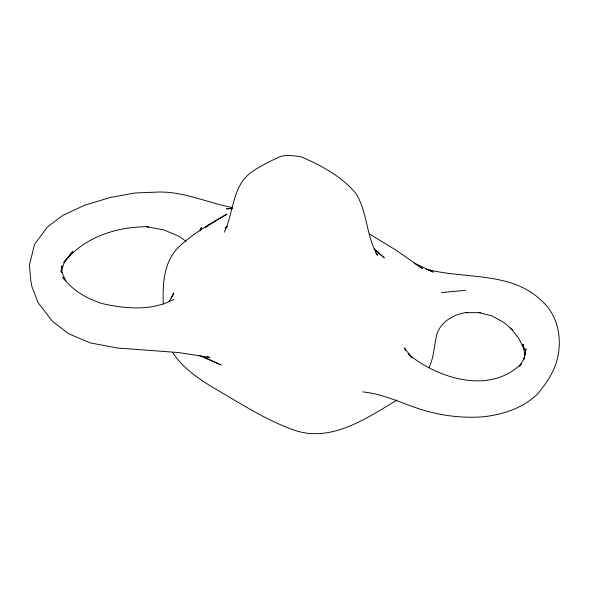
<?xml version="1.0" encoding="UTF-8"?>
<svg xmlns="http://www.w3.org/2000/svg" width="589" height="589" viewBox="0 0 589 589"><rect width="100%" height="100%" fill="white"/><g stroke="black" fill="none" stroke-linecap="round" stroke-linejoin="round"><path stroke-width="0.88" d="M163.271 304.02C162.638 285.069 163.425 264.159 176.656 249.184C191.064 234.525 209.191 224.335 226.868 214.168L204.891 227.464L208.587 224.946L205.863 227.266M524.07 358.922L524.836 354.571L523.061 344.116L524.306 349.726L518.961 338.638L510.626 328.051M524.085 358.995L525.977 348.717L524.122 358.51L519.564 366.358M61.58 267.391L61.889 265.735L61.978 272.619M429.042 367.661C433.46 358.274 434.071 347.827 436.051 337.777C438.577 322.912 452.934 314.136 467.018 312.435L465.73 312.641L480.683 312.649M61.47 269.843L64.878 261.347L72.624 251.65L63.767 262.76C83.343 237.301 117.226 226.294 148.48 226.765M224.232 232.243C234.024 212.334 231.978 185.358 252.21 171.62C260.021 166.466 268.253 161.968 276.83 158.205C284.539 153.766 293.212 155.79 301.502 156.88C321.778 165.781 342.319 176.641 356.433 194.201C367.507 213.056 366.329 236.329 377.446 255.214L375.9 253.093M199.966 230.866L201.409 227.619L199.988 230.792M171.355 298.152L173.843 292.895L169.087 301.487M520.013 365.725L521.383 363.59C490.144 394.917 438.216 378.661 408.111 354.033L412.477 357.84L404.164 348.062M227.207 226.397L225.27 228.201L227.354 226.412M397.126 400.005C366.159 418.529 329.928 443.841 292.269 429.44C264.034 419.147 238.817 402.324 212.872 387.459C197.771 378.153 182.605 367.72 172.71 352.671M173.873 299.33C151.822 311.213 125.398 308.901 101.809 303.46C86.657 298.483 72.233 290.377 62.758 277.213L65.799 280.953L60.961 270.395L61.263 272.015M232.692 208.027L226.426 208.874L231.904 208.683M441.404 292.549L465.56 290.348M148.509 226.721L146.771 226.743L163.882 229.916L179.284 236.403L185.933 241.225M480.808 312.619L478.518 312.531L491.44 315.733L503.698 322.33L512.43 329.818M362.596 391.899C381.937 393.666 399.511 402.213 417.682 408.368C438.783 415.429 461.047 418.433 483.245 416.806C503.109 414.538 522.907 408.162 537.543 393.997C546.047 383.689 553.667 372.83 557.098 359.724C562.51 339.161 558.1 315.093 541.563 300.729C510.7 270.903 464.5 279.539 426.222 269.099M232.051 207.446C207.483 202.807 184.151 191.565 158.662 192.029L134.918 192.986L110.268 197.477L84.485 205.303L62.949 215.279L47.37 227.03L34.493 244.457L29.45 265.05L30.827 280.901L31.887 286.571L38.079 302.621L52.149 321.02L68.427 333.617L90.213 342.864L117.299 348.011L178.658 352.561L209.736 357.376L207.1 356.735M428.431 270.241L433.224 272.037L414.111 263.136L422.718 268.606L395.123 249.611L369.377 234.01M198.942 355.388L221.044 364.989L204.243 357.111M375.289 250.251L384.278 257.82L374.229 248.875M405.018 347.966L405.379 350.462"/></g></svg>
